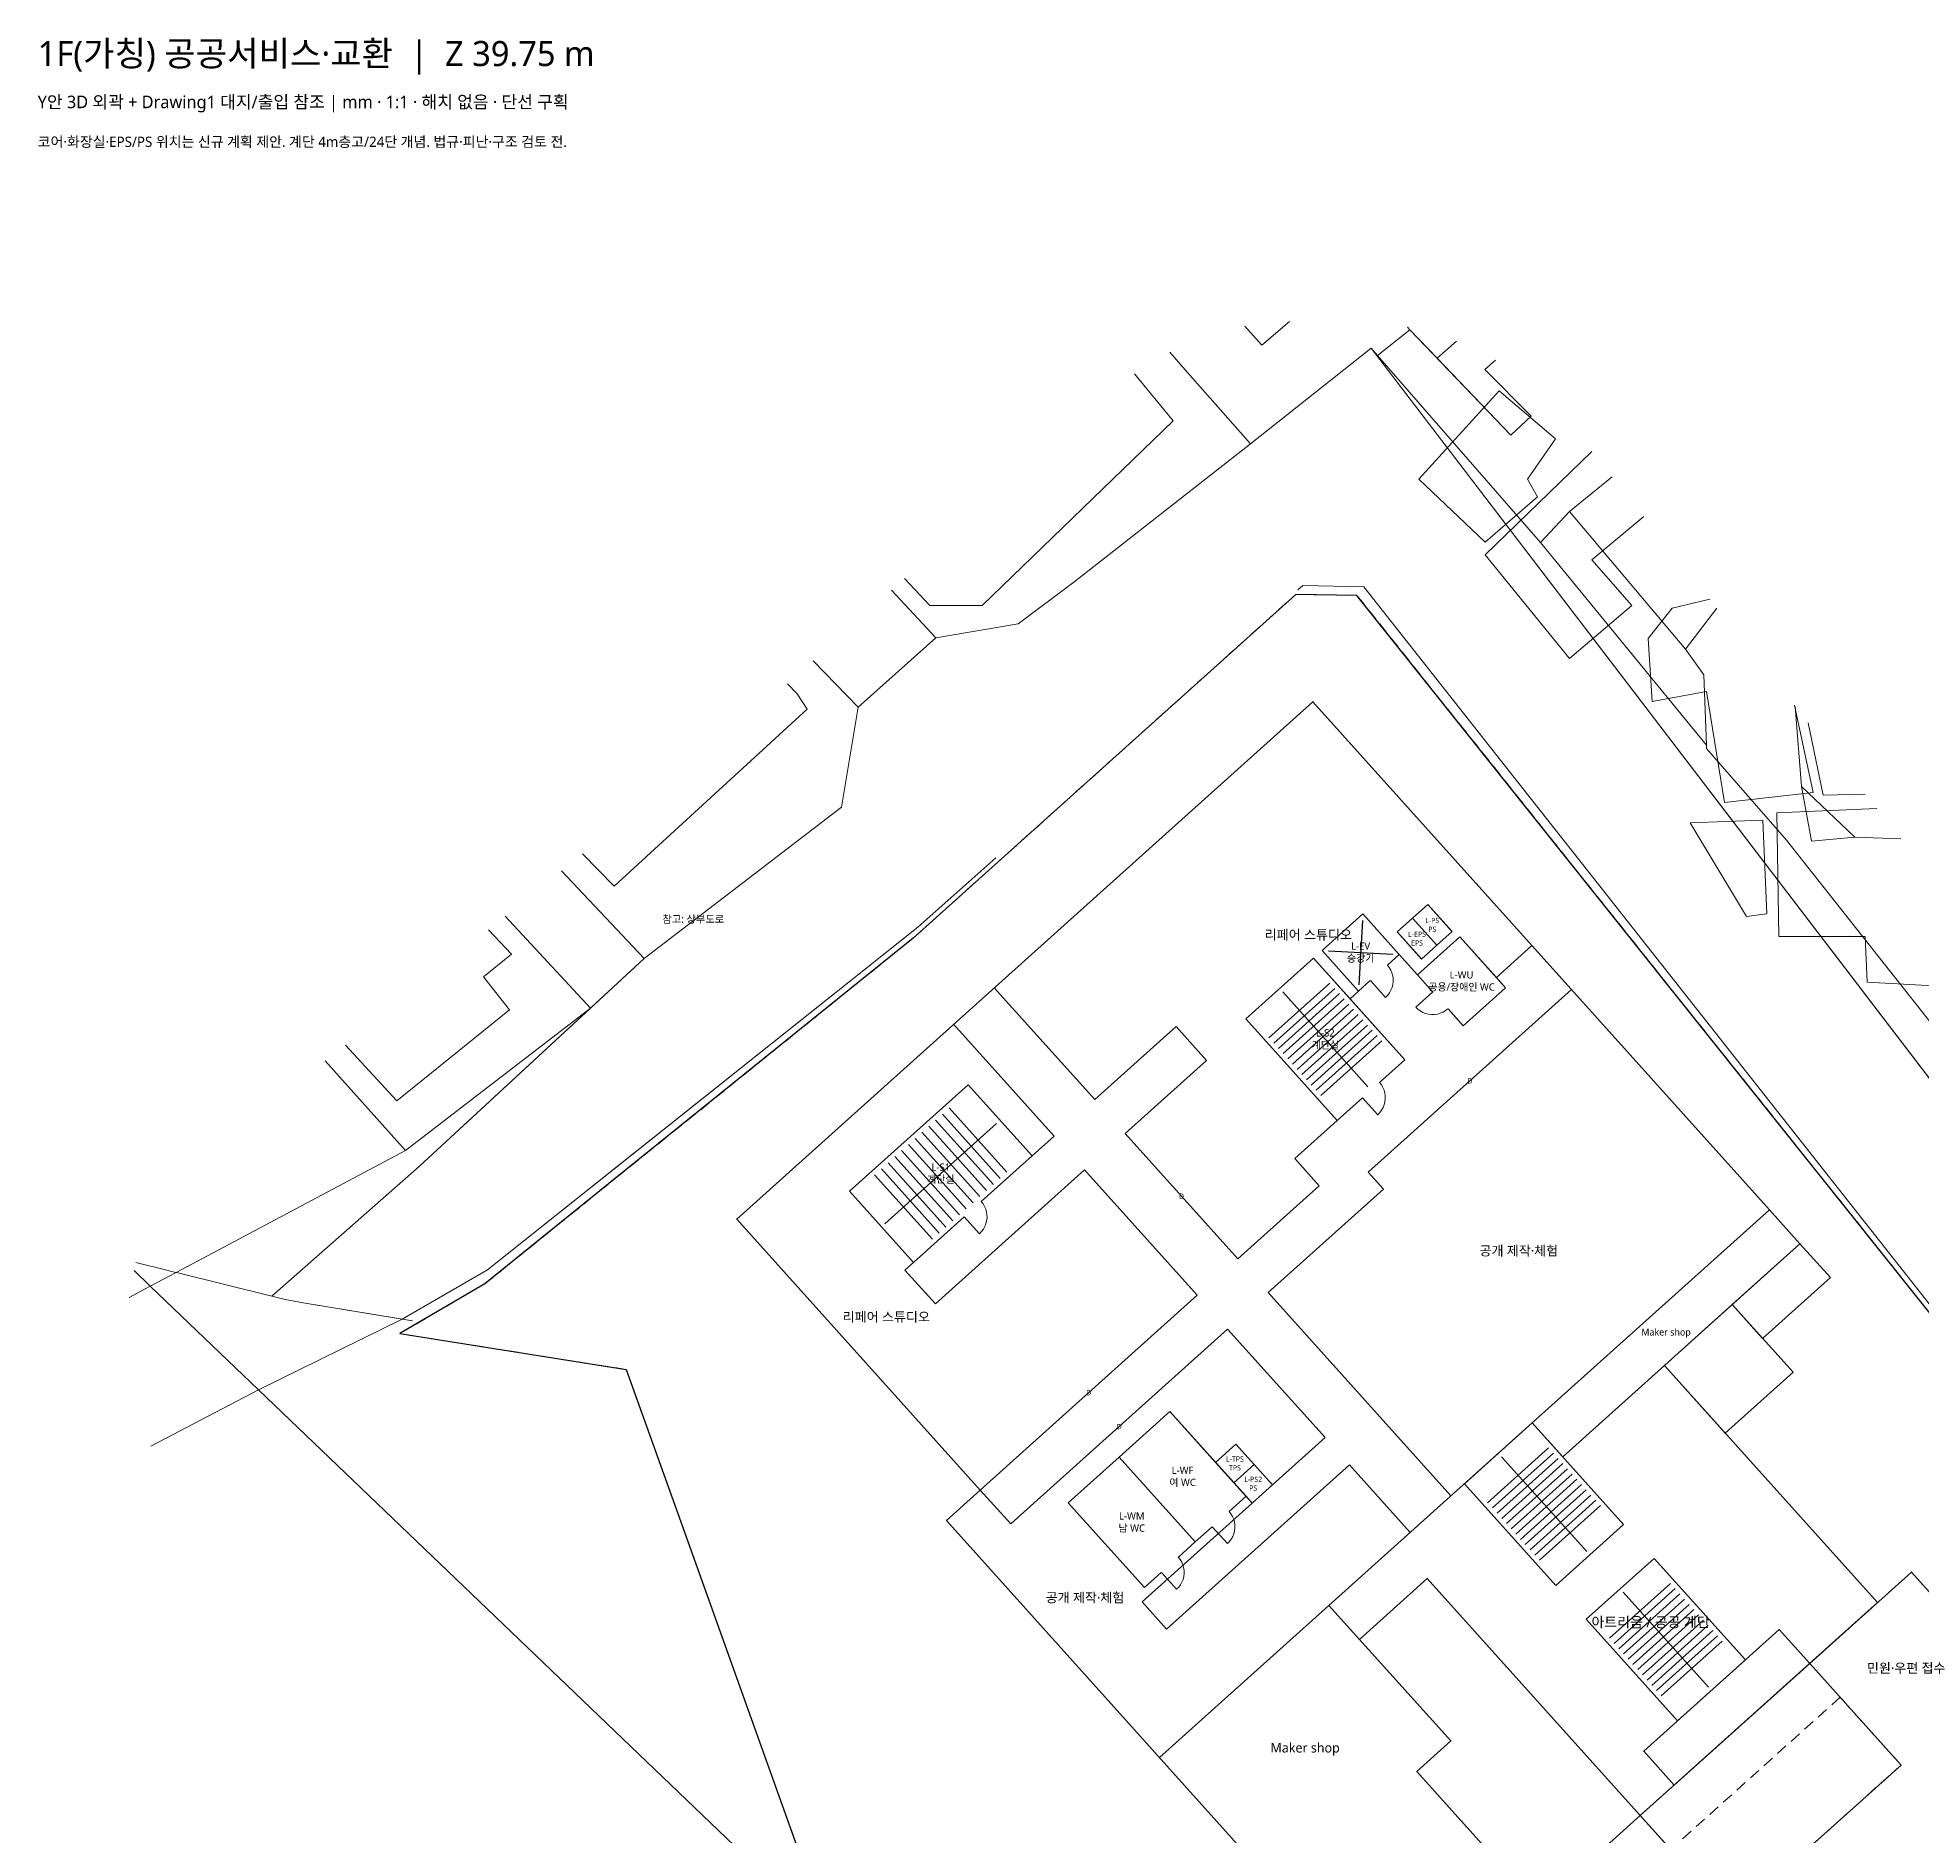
# Model space of a CAD drawing. Header units: millimetres. Extents: x -71723 to 357366, y 1091193 to 1572246.
# Drawn here: x 78277 to 161020, y 1493257 to 1572246 of the extents above; entities that cross this region are included whole.
import ezdxf

# ---------------------------------------------------------------- set-up
doc = ezdxf.new("R2010")
doc.units = ezdxf.units.MM
doc.linetypes.add('PLAN_DASH', pattern=[800, 500, -300])
for name, color, linetype, lineweight in [('L1_CONTEXT', 8, 'Continuous', 9), ('L1_CORE', 7, 'Continuous', 25), ('L1_DOOR', 7, 'Continuous', 13), ('L1_EPS_PS', 7, 'Continuous', 18), ('L1_OUTLINE', 7, 'Continuous', 35), ('L1_PARTITION', 7, 'Continuous', 18), ('L1_SITE_3D', 7, 'Continuous', 25), ('L1_SITE_DWG_REF', 8, 'PLAN_DASH', 13), ('L1_STAIR', 7, 'Continuous', 13), ('L1_TEXT', 7, 'Continuous', 13), ('L1_VOID_ROOF', 8, 'PLAN_DASH', 13)]:
    doc.layers.add(name, color=color, linetype=linetype, lineweight=lineweight)
doc.styles.add('KOREAN', font='malgun.ttf')

msp = doc.modelspace()

# ---------------------------------------------------------------- linework, layer by layer
at = {"layer": 'L1_CONTEXT'}
for points in [[(133235, 1559781), (132022, 1558742), (131280, 1559579)], [(138421, 1559536), (138517, 1559418), (137102, 1558285), (136816, 1558609), (131531, 1554408), (128765, 1557541), (127979, 1558431)], [(147398, 1552960), (145531, 1551439), (144261, 1550069), (137102, 1558285), (138517, 1559418)], [(140573, 1558915), (139719, 1558164), (138517, 1559418), (138421, 1559536)], [(138517, 1559418), (142950, 1554790), (143843, 1555628), (141816, 1557673), (142280, 1558087)], [(139719, 1558164), (140573, 1558915)], [(88555, 1516973), (95039, 1522684), (104910, 1531810), (113565, 1538458), (114297, 1542838), (117716, 1545883), (121321, 1546499), (123772, 1548338), (131531, 1554408), (136816, 1558609), (170800, 1514150), (171716, 1513255), (185540, 1511832), (187643, 1512683), (189419, 1513348), (196187, 1517208), (198021, 1519013)], [(127979, 1558431), (128765, 1557541), (131531, 1554408), (123772, 1548338), (121321, 1546499), (117716, 1545883), (115769, 1547983)], [(165970, 1520468), (136816, 1558609), (137102, 1558285), (144261, 1550069), (151541, 1541172), (151539, 1541036), (155061, 1537008), (161953, 1528280), (167327, 1521906), (165970, 1520468)], [(142280, 1558087), (141816, 1557673), (143843, 1555628), (142950, 1554790), (139719, 1558164)], [(126434, 1557480), (128136, 1555412), (119746, 1547310), (117450, 1547310)], [(144916, 1554635), (143680, 1552859), (144122, 1552082), (141825, 1550085), (138911, 1552859), (142444, 1556744), (144916, 1554635)], [(148787, 1551219), (146506, 1549308), (148273, 1547310), (145535, 1544979), (141825, 1549530), (146513, 1554069)], [(145531, 1551439), (147398, 1552960)], [(144261, 1550069), (145531, 1551439), (150625, 1545399), (151426, 1544264), (151541, 1541172), (144261, 1550069)], [(151998, 1547195), (150625, 1545399), (145531, 1551439)], [(117450, 1547310), (116341, 1548498)], [(164762, 1512277), (136500, 1548126), (133816, 1548185), (133603, 1547996)], [(115769, 1547983), (117716, 1545883), (114297, 1542838)], [(152335, 1538653), (151540, 1543536), (149156, 1543092), (148979, 1545867), (150039, 1547199), (151685, 1547587)], [(150625, 1545399), (151998, 1547195)], [(112321, 1544885), (114297, 1542838), (113565, 1538458), (104910, 1531810), (101269, 1535653)], [(114297, 1542838), (112321, 1544885)], [(162505, 1534025), (162742, 1533346), (162082, 1532086), (163175, 1531173), (161953, 1528280), (155061, 1537008), (151539, 1541036), (151541, 1541172), (151426, 1544264), (150625, 1545399)], [(111621, 1543425), (112062, 1542759), (103584, 1534990), (102200, 1536404)], [(111194, 1543873), (111621, 1543425)], [(155404, 1542926), (156221, 1539097), (152335, 1538653)], [(155443, 1542877), (155721, 1539357), (156149, 1536967), (158061, 1537132), (160080, 1537065)], [(160080, 1537065), (158061, 1537132), (155721, 1539357), (155443, 1542877)], [(158517, 1539025), (156663, 1538986), (156015, 1542160)], [(155721, 1539357), (158061, 1537132), (156149, 1536967), (155721, 1539357)], [(162580, 1530551), (158606, 1530773), (158517, 1532770), (154720, 1532770), (154631, 1538209), (159022, 1538391)], [(150834, 1537765), (154013, 1537876), (154190, 1533769), (153307, 1533658), (150834, 1537765)], [(120345, 1536232), (116917, 1533190), (98028, 1518135), (94276, 1515970), (89936, 1516681), (89143, 1516827), (88555, 1516973)], [(94737, 1515894), (94276, 1515970), (98028, 1518135), (103795, 1522731), (116917, 1533190), (120345, 1536232)], [(101269, 1535653), (104910, 1531810), (102551, 1529629), (98803, 1533662)], [(98803, 1533662), (102551, 1529629), (94424, 1523373)], [(98068, 1533069), (99080, 1531993), (97843, 1530995), (98991, 1529552), (94045, 1525556), (91797, 1528007)], [(84352, 1518018), (94424, 1523373), (102551, 1529629), (95040, 1522685), (95039, 1522684), (88555, 1516973), (84368, 1518014), (84352, 1518018)], [(90898, 1527320), (94424, 1523373), (84352, 1518018), (84154, 1518066), (84005, 1518104), (82590, 1518456)], [(94424, 1523373), (90898, 1527320)], [(82589, 1518451), (84005, 1518104), (84154, 1518066), (84352, 1518018), (83220, 1517417)], [(82506, 1518102), (83220, 1517417), (82288, 1516922)], [(83220, 1517417), (82506, 1518102)], [(83220, 1517417), (84352, 1518018), (84368, 1518014), (88555, 1516973), (89142, 1516827), (89936, 1516681), (94035, 1516009), (94276, 1515970), (87966, 1512870), (83220, 1517417)], [(82288, 1516922), (83220, 1517417), (87966, 1512870), (83238, 1510397)], [(112714, 1489156), (98711, 1502572), (87966, 1512870), (94276, 1515970)], [(94276, 1515970), (94737, 1515894)], [(83238, 1510397), (87966, 1512870), (98711, 1502572), (112715, 1489153)]]:
    msp.add_lwpolyline(points, dxfattribs=at)
at = {"layer": 'L1_CORE'}
for points in [[(136785, 1530838), (136269, 1530374), (134665, 1532160), (136450, 1533764)], [(136435, 1533481), (136284, 1530657)], [(136450, 1533764), (138054, 1531978), (137538, 1531515)], [(139521, 1530346), (138856, 1531086), (140716, 1532757)], [(140716, 1532757), (142721, 1530525), (140862, 1528854), (140197, 1529594)], [(136439, 1525687), (135328, 1524689), (131318, 1529152), (134293, 1531825)], [(134293, 1531825), (138303, 1527362), (137192, 1526364)], [(134948, 1532144), (137772, 1531993)], [(118953, 1520461), (116726, 1518460), (113919, 1521584), (119126, 1526263)], [(119126, 1526263), (121933, 1523139), (119706, 1521138)], [(129839, 1506850), (129099, 1506186), (125757, 1509905), (127989, 1511910)], [(127989, 1511910), (131331, 1508191), (130591, 1507527)], [(127607, 1504845), (126868, 1504181), (123526, 1507900), (125757, 1509905)], [(125757, 1509905), (129099, 1506186), (128360, 1505522)]]:
    msp.add_lwpolyline(points, dxfattribs=at)
at = {"layer": 'L1_DOOR'}
for points in [[(136790, 1530842), (137458, 1530098)], [(137534, 1531511), (137615, 1531408), (137681, 1531295), (137733, 1531175), (137768, 1531049), (137787, 1530920), (137789, 1530789), (137773, 1530659), (137741, 1530532), (137692, 1530411), (137628, 1530297), (137550, 1530192), (137458, 1530098)], [(139525, 1530342), (138781, 1529674)], [(140193, 1529598), (140090, 1529517), (139978, 1529450), (139858, 1529399), (139732, 1529364), (139602, 1529345), (139471, 1529343), (139342, 1529359), (139215, 1529391), (139093, 1529440), (138979, 1529504), (138875, 1529582), (138781, 1529674)], [(137188, 1526360), (137269, 1526257), (137335, 1526144), (137387, 1526024), (137422, 1525898), (137441, 1525769), (137442, 1525638), (137427, 1525508), (137395, 1525381), (137346, 1525260), (137282, 1525146), (137204, 1525041), (137112, 1524948)], [(136444, 1525691), (137112, 1524948)], [(119701, 1521134), (119782, 1521031), (119849, 1520918), (119900, 1520798), (119936, 1520672), (119954, 1520543), (119956, 1520412), (119940, 1520282), (119908, 1520155), (119859, 1520034), (119795, 1519920), (119717, 1519815), (119626, 1519722)], [(118957, 1520465), (119626, 1519722)], [(129843, 1506854), (130511, 1506110)], [(130587, 1507523), (130668, 1507420), (130734, 1507307), (130786, 1507187), (130821, 1507061), (130840, 1506932), (130842, 1506801), (130826, 1506671), (130794, 1506544), (130745, 1506423), (130681, 1506309), (130603, 1506204), (130511, 1506110)], [(128355, 1505518), (128436, 1505415), (128503, 1505302), (128554, 1505182), (128590, 1505056), (128608, 1504927), (128610, 1504796), (128595, 1504666), (128562, 1504539), (128514, 1504418), (128450, 1504304), (128371, 1504199), (128280, 1504105)], [(127611, 1504849), (128280, 1504105)]]:
    msp.add_lwpolyline(points, dxfattribs=at)
at = {"layer": 'L1_EPS_PS'}
for points in [[(139305, 1534178), (140374, 1532987), (139705, 1532386), (138636, 1533576), (139305, 1534178)], [(138636, 1533576), (139705, 1532386), (139035, 1531784), (137966, 1532974), (138636, 1533576)], [(130887, 1510481), (131689, 1509588), (130796, 1508786), (129994, 1509679), (130887, 1510481)], [(131689, 1509588), (132491, 1508695), (131598, 1507893), (130796, 1508786), (131689, 1509588)]]:
    msp.add_lwpolyline(points, dxfattribs=at)
at = {"layer": 'L1_OUTLINE'}
for points in [[(118173, 1507124), (136888, 1486296), (138375, 1487633), (142838, 1491643), (138828, 1496106), (140316, 1497443), (134969, 1503394), (143895, 1511414), (145232, 1509926), (155645, 1519283), (154309, 1520771), (134258, 1543086), (108967, 1520362), (119661, 1508461), (118173, 1507124)], [(152670, 1516610), (154007, 1515122), (156982, 1517796), (155645, 1519283), (152670, 1516610)], [(152368, 1510961), (155343, 1513635), (152670, 1516610), (149695, 1513937), (152368, 1510961)], [(134969, 1503394), (136306, 1501906), (139281, 1504580), (148638, 1494166), (159052, 1503523), (149695, 1513937), (145232, 1509926), (143895, 1511414), (134969, 1503394)], [(142687, 1488819), (139712, 1486145), (157089, 1466806), (160065, 1469479), (160809, 1470148), (165272, 1474158), (166015, 1474826), (169735, 1478168), (174941, 1482846), (177917, 1485520), (166555, 1498165), (160539, 1504860), (156076, 1500849), (160087, 1496386), (152648, 1489703), (151980, 1490447), (148638, 1494166), (146407, 1492161), (149080, 1489185), (145361, 1485844), (142687, 1488819)], [(150126, 1495503), (156076, 1500849), (154740, 1502337), (148789, 1496990), (150126, 1495503)], [(152648, 1489703), (160087, 1496386), (156076, 1500849), (148638, 1494166), (152648, 1489703)]]:
    msp.add_lwpolyline(points, dxfattribs=at)
at = {"layer": 'L1_PARTITION'}
for points in [[(138636, 1533576), (139305, 1534178)], [(139305, 1534178), (140370, 1532992)], [(134665, 1532160), (136450, 1533764)], [(136450, 1533764), (138054, 1531978)], [(137966, 1532974), (138636, 1533576)], [(138636, 1533576), (139701, 1532390)], [(139031, 1531789), (137966, 1532974)], [(138856, 1531086), (140716, 1532757)], [(140716, 1532757), (142320, 1530971)], [(131318, 1529152), (134293, 1531825)], [(134293, 1531825), (135897, 1530040)], [(136269, 1530374), (134665, 1532160)], [(138054, 1531978), (137538, 1531515)], [(138054, 1531978), (138856, 1531086)], [(142320, 1530971), (143881, 1532374)], [(136785, 1530838), (136269, 1530374)], [(139521, 1530346), (138856, 1531086)], [(142320, 1530971), (142721, 1530525)], [(120275, 1530520), (124685, 1525612)], [(135897, 1530040), (136269, 1530374)], [(135897, 1530040), (138303, 1527362)], [(145618, 1530440), (136694, 1522421)], [(142721, 1530525), (140862, 1528854)], [(135328, 1524689), (131318, 1529152)], [(140461, 1529301), (140197, 1529594)], [(140862, 1528854), (140461, 1529301)], [(122900, 1524008), (118490, 1528916)], [(124685, 1525612), (128255, 1528820)], [(128255, 1528820), (129592, 1527332)], [(129592, 1527332), (126022, 1524124)], [(138303, 1527362), (137192, 1526364)], [(113919, 1521584), (119126, 1526263)], [(119126, 1526263), (121933, 1523139)], [(136439, 1525687), (135328, 1524689)], [(126022, 1524124), (130967, 1518620)], [(133468, 1523018), (135328, 1524689)], [(121933, 1523139), (122900, 1524008)], [(124236, 1522520), (117691, 1516638)], [(121933, 1523139), (119706, 1521138)], [(129182, 1517016), (124236, 1522520)], [(134538, 1521828), (133468, 1523018)], [(130967, 1518620), (134538, 1521828)], [(137362, 1521677), (132304, 1517132)], [(136694, 1522421), (137362, 1521677)], [(116726, 1518460), (113919, 1521584)], [(118953, 1520461), (116726, 1518460)], [(143896, 1511415), (154307, 1520770)], [(116354, 1518126), (116726, 1518460)], [(117691, 1516638), (116354, 1518126)], [(119663, 1508462), (129182, 1517016)], [(132304, 1517132), (140323, 1508207)], [(130519, 1515528), (120998, 1506973)], [(134796, 1510767), (130519, 1515528)], [(125757, 1509905), (127989, 1511910)], [(127989, 1511910), (129994, 1509679)], [(129994, 1509679), (130887, 1510481)], [(130887, 1510481), (131689, 1509588)], [(132491, 1508695), (134796, 1510767)], [(123526, 1507900), (125757, 1509905)], [(125757, 1509905), (129099, 1506186)], [(135866, 1509577), (127832, 1502359)], [(129994, 1509679), (130796, 1508786)], [(131689, 1509588), (131619, 1509525)], [(131689, 1509588), (132491, 1508695)], [(138538, 1506603), (135866, 1509577)], [(120998, 1506973), (119662, 1508459)], [(130866, 1508849), (130796, 1508786)], [(130796, 1508786), (131331, 1508191)], [(132491, 1508695), (132421, 1508633)], [(126868, 1504181), (123526, 1507900)], [(126763, 1503549), (131598, 1507893)], [(131331, 1508191), (130591, 1507527)], [(131598, 1507893), (131331, 1508191)], [(131668, 1507956), (131598, 1507893)], [(129839, 1506850), (129099, 1506186)], [(129099, 1506186), (128360, 1505522)], [(127607, 1504845), (126868, 1504181)], [(127832, 1502359), (126763, 1503549)], [(127532, 1496711), (134967, 1503392)]]:
    msp.add_lwpolyline(points, dxfattribs=at)
at = {"layer": 'L1_SITE_3D'}
msp.add_lwpolyline([(168551, 1507208), (136199, 1547755), (133516, 1547797), (116708, 1532694), (103650, 1522153), (97911, 1517520), (94172, 1515332), (104117, 1513764), (106381, 1507440), (114189, 1485629)], dxfattribs=at)
at = {"layer": 'L1_SITE_DWG_REF'}
msp.add_lwpolyline([(114189, 1485629), (106381, 1507440), (104117, 1513764), (94172, 1515332), (97911, 1517520), (103650, 1522153), (116708, 1532694), (133516, 1547797), (136199, 1547755), (168551, 1507208)], dxfattribs=at)
at = {"layer": 'L1_STAIR'}
for points in [[(132336, 1528319), (135013, 1530725)], [(132542, 1528089), (135220, 1530495)], [(132749, 1527859), (135427, 1530265)], [(132939, 1530340), (136682, 1526174)], [(132955, 1527629), (135633, 1530035)], [(133162, 1527399), (135840, 1529805)], [(133368, 1527169), (136046, 1529575)], [(133575, 1526939), (136253, 1529345)], [(133782, 1526709), (136459, 1529115)], [(133988, 1526479), (136666, 1528885)], [(134195, 1526249), (136873, 1528655)], [(134401, 1526019), (137079, 1528426)], [(134608, 1525790), (137286, 1528196)], [(117995, 1524978), (120534, 1522151)], [(118292, 1525245), (120832, 1522419)], [(115471, 1520156), (120380, 1524567)], [(117102, 1524176), (119642, 1521349)], [(117400, 1524443), (119939, 1521617)], [(117697, 1524711), (120237, 1521884)], [(116209, 1523374), (118749, 1520547)], [(116507, 1523641), (119047, 1520815)], [(116805, 1523909), (119344, 1521082)], [(115317, 1522572), (117857, 1519745)], [(115614, 1522839), (118154, 1520013)], [(115912, 1523107), (118452, 1520280)], [(115019, 1522305), (117559, 1519478)], [(143895, 1511414), (147905, 1506951), (144930, 1504278), (140920, 1508741), (143895, 1511414)], [(141937, 1507907), (144615, 1510313)], [(142144, 1507677), (144822, 1510084)], [(142350, 1507448), (145028, 1509854)], [(142541, 1509929), (146284, 1505763)], [(142557, 1507218), (145235, 1509624)], [(142764, 1506988), (145441, 1509394)], [(142970, 1506758), (145648, 1509164)], [(143177, 1506528), (145855, 1508934)], [(143383, 1506298), (146061, 1508704)], [(143590, 1506068), (146268, 1508474)], [(143796, 1505838), (146474, 1508244)], [(144003, 1505608), (146681, 1508014)], [(144210, 1505378), (146887, 1507784)], [(149242, 1505463), (153252, 1501000), (150277, 1498327), (146266, 1502790), (149242, 1505463)], [(147284, 1501957), (149962, 1504363)], [(147491, 1501727), (150169, 1504133)], [(147697, 1501497), (150375, 1503903)], [(147888, 1503978), (151631, 1499812)], [(147904, 1501267), (150582, 1503673)], [(148110, 1501037), (150788, 1503443)], [(148317, 1500807), (150995, 1503213)], [(148524, 1500577), (151201, 1502983)], [(148730, 1500347), (151408, 1502753)], [(148937, 1500117), (151615, 1502523)], [(149143, 1499887), (151821, 1502294)], [(149350, 1499658), (152028, 1502064)], [(149557, 1499428), (152234, 1501834)]]:
    msp.add_lwpolyline(points, dxfattribs=at)
at = {"layer": 'L1_VOID_ROOF'}
msp.add_lwpolyline([(159418, 1497130), (157413, 1499362), (149975, 1492678), (151980, 1490447), (152648, 1489703), (160087, 1496386), (159418, 1497130)], dxfattribs=at)

# ---------------------------------------------------------------- texts
at = {"layer": 'L1_CONTEXT', "insert": (107062, 1533518), "char_height": 330, "width": 6000, "attachment_point": 5, "style": 'KOREAN'}
msp.add_mtext('참고: 상부도로', dxfattribs=at)
at = {"layer": 'L1_DOOR', "char_height": 230, "width": 6000, "attachment_point": 5, "style": 'KOREAN'}
for insert in [(141157, 1526431), (128495, 1521372), (124422, 1512738), (125758, 1511250)]:
    msp.add_mtext('D', dxfattribs=dict(at, insert=insert))
at = {"layer": 'L1_TEXT', "style": 'KOREAN'}
for s, insert, char_height, width, attachment_point in [('1F(가칭) 공공서비스·교환  |  Z 39.75 m', (78277, 1572100), 1100, 110000, 1), ('Y안 3D 외곽 + Drawing1 대지/출입 참조 | mm · 1:1 · 해치 없음 · 단선 구획', (78277, 1569700), 550, 110000, 1), ('코어·화장실·EPS/PS 위치는 신규 계획 제안. 계단 4m층고/24단 개념. 법규·피난·구조 검토 전.', (78277, 1567900), 450, 110000, 1), ('L-PS\\PPS', (139505, 1533282), 230, 6000, 5), ('리페어 스튜디오', (134064, 1532829), 420, 6000, 5), ('L-EV\\P승강기', (136360, 1532069), 320, 6000, 5), ('L-EPS\\PEPS', (138835, 1532680), 230, 6000, 5), ('L-WU\\P공용/장애인 WC', (140789, 1530805), 320, 6000, 5), ('L-S2\\P계단실', (134811, 1528257), 320, 6000, 5), ('L-S1\\P계단실', (117926, 1522362), 320, 6000, 5), ('공개 제작·체험', (143306, 1518952), 420, 6000, 5), ('리페어 스튜디오', (115535, 1516046), 420, 6000, 5), ('Maker shop', (149770, 1515349), 300, 6000, 5), ('L-WF\\P여 WC', (128544, 1509048), 320, 6000, 5), ('L-TPS\\PTPS', (130841, 1509633), 230, 6000, 5), ('L-PS2\\PPS', (131643, 1508741), 230, 6000, 5), ('L-WM\\P남 WC', (126312, 1507043), 320, 6000, 5), ('공개 제작·체험', (124258, 1503718), 420, 6000, 5), ('아트리움 / 공공 계단', (149091, 1502639), 450, 6000, 5), ('민원·우편 접수', (160313, 1500623), 420, 6000, 5), ('Maker shop', (133923, 1497077), 420, 6000, 5)]:
    msp.add_mtext(s, dxfattribs=dict(at, insert=insert, char_height=char_height, width=width, attachment_point=attachment_point))

doc.saveas('drawing.dxf')
